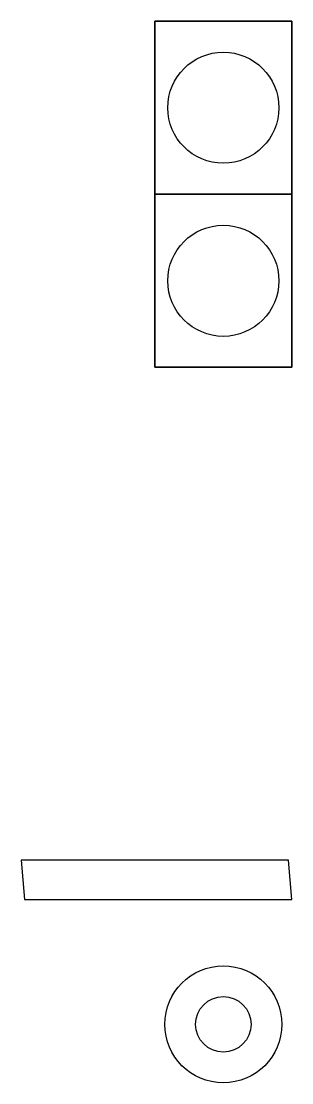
# Model space of a CAD drawing. Header units: millimetres. Extents: x 12 to 39, y -49 to 60.
import ezdxf

# ---------------------------------------------------------------- set-up
doc = ezdxf.new("R2010")
doc.units = ezdxf.units.MM
doc.header["$MEASUREMENT"] = 0

msp = doc.modelspace()

# ---------------------------------------------------------------- linework, layer by layer
for points, elevation in [([(25.43, 60.18), (25.43, 42.41), (39.47, 42.41), (39.47, 60.18)], 2), ([(25.43, 60.18), (25.43, 42.41), (39.47, 42.41), (39.47, 60.18)], 30), ([(39.47, 42.41), (39.47, 60.18), (25.43, 60.18), (25.43, 42.41)], 2), ([(39.47, 60.18), (39.47, 42.41), (25.43, 42.41), (25.43, 60.18)], 2), ([(39.47, 24.65), (39.47, 42.41), (25.43, 42.41), (25.43, 24.65)], 2), ([(25.43, 24.65), (25.43, 42.41), (39.47, 42.41), (39.47, 24.65)], 30), ([(39.47, 42.41), (39.47, 24.65), (25.43, 24.65), (25.43, 42.41)], 2), ([(11.73, -25.94), (12.07, -29.99), (39.47, -29.99), (39.13, -25.94)], 30)]:
    msp.add_lwpolyline(points, close=True, dxfattribs=dict(elevation=elevation))
for centre, radius in [((32.45, 51.3, 2), 5.7), ((32.45, 51.3, 2), 5.7), ((32.45, 51.3, 2), 5.7), ((32.45, 33.53, 2), 5.7), ((32.45, -42.8, -10), 6), ((32.45, -42.8, -10), 2.85)]:
    msp.add_circle(centre, radius)

doc.saveas('drawing.dxf')
